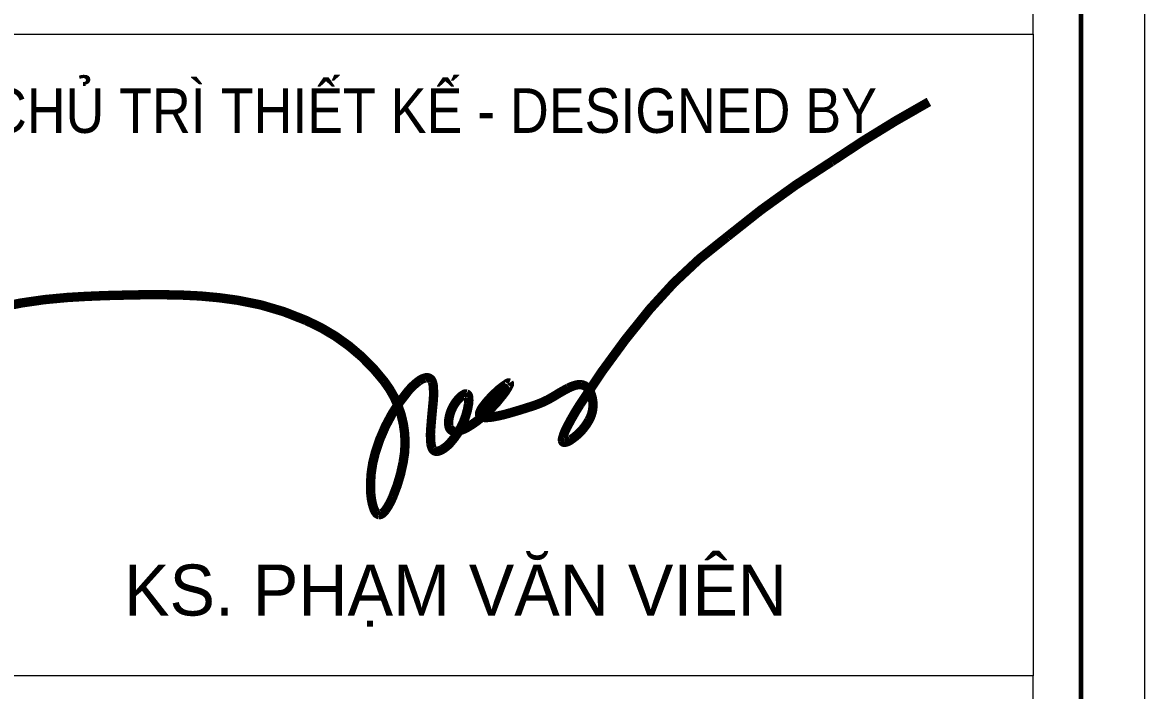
# Model space of a CAD drawing. Header units: millimetres. Extents: x 142758 to 365363, y -504867 to -449406.
# Drawn here: x 288505 to 290441, y -472619 to -471466 of the extents above; entities that cross this region are included whole.
import ezdxf
from ezdxf.enums import TextEntityAlignment as Align

# ---------------------------------------------------------------- set-up
doc = ezdxf.new("R2010")
doc.units = ezdxf.units.MM
doc.header["$LTSCALE"] = 20
doc.header["$MEASUREMENT"] = 0
doc.layers.get('Defpoints').update_dxf_attribs({"color": 1})
doc.layers.add('Khungten_LCDI', color=7, linetype='Continuous')
for name, color, linetype, lineweight in [('LC ISO', 153, 'Continuous', 13), ('LC Net thay', 7, 'Continuous', 25), ('LC Text1', 3, 'Continuous', 20)]:
    doc.layers.add(name, color=color, linetype=linetype, lineweight=lineweight)
doc.styles.add('Khungten', font='VHAVAN.TTF', dxfattribs={"width": 0.9, "height": 5000})
doc.styles.add('Title', font='VHBLACK.TTF', dxfattribs={"width": 0.8})
doc.styles.add('VNAVANTH', font='VHAVANB.TTF', dxfattribs={"width": 0.6})

# ---------------------------------------------------------------- blocks, each defined once
blk = doc.blocks.new('lcdi fix')
at = {"layer": 'Defpoints', "lineweight": 0}
blk.add_lwpolyline([(-1200, -14850), (-1200, 14850), (40800, 14850), (40800, -14850)], close=True, dxfattribs=at)
at = {"layer": 'Khungten_LCDI', "color": 5, "lineweight": 25}
blk.add_line((40600, -14650), (40600, 14650), dxfattribs=at)
at = {"layer": 'Khungten_LCDI', "color": 5, "lineweight": 60}
blk.add_lwpolyline([(0, -14650), (0, 14650), (40600, 14650), (40600, -14650)], close=True, dxfattribs=at)
at = {"layer": 'Khungten_LCDI', "color": 9, "lineweight": 15}
for points in [[(36750, -1521.9), (40450, -1521.9), (40450, 446.3), (36750, 446.3)], [(36750, -1521.9), (40450, -1521.9), (40450, -3535.5), (36750, -3535.5)], [(36750, -1521.9), (40450, -1521.9), (40450, -3535.5), (36750, -3535.5)], [(36750, -5526.4), (40450, -5526.4), (40450, -3535.5), (36750, -3535.5)]]:
    blk.add_lwpolyline(points, close=True, dxfattribs=at)
at = {"layer": 'LC ISO', "const_width": 29.4}
blk.add_lwpolyline([(37202.6, -2379.7, -0.038343), (37420.5, -2348, -0.012299), (37598.3, -2340.7, -0.014061), (37777.6, -2340.5, -0.032435), (37955.1, -2356.9, -0.065887), (38168.6, -2420, -0.127402), (38413.9, -2611.1, -0.217203), (38473.5, -2864.9, -0.056046), (38440.9, -2973.8, -0.054981), (38418.7, -3014.6, -0.074917), (38407.7, -3026, -0.192631), (38397.5, -3029.3, -0.190426), (38388.5, -3023.5, -0.079856), (38381.1, -3009.7, -0.067464), (38372, -2963.5, -0.089823), (38386, -2835.3, -0.10427), (38490.7, -2639.7, -0.05658), (38522.4, -2610.4, -0.102761), (38542.6, -2600.5, -0.411767), (38564.8, -2612.2, -0.072182), (38568.3, -2628, -0.042063), (38567.7, -2675.3, 0.006515), (38560.1, -2760.3, 0.050846), (38560.7, -2807, 0.084642), (38565.4, -2822.4, 0.316888), (38580.1, -2830.7, 0.10557), (38595, -2825.6, 0.079173), (38621.3, -2804, 0.148897), (38678.8, -2681.5, 0.074472), (38678.9, -2660.4, 0.295229), (38672.3, -2650.6, 0.15701), (38666.2, -2651.4, 0.097298), (38649.9, -2663.5, 0.165018), (38616.5, -2732.8, 0.085117), (38617.4, -2752.2, 0.384735), (38637.5, -2768.1, 0.083003), (38654.7, -2764.8, 0.044183), (38675.2, -2755.4, 0.048448), (38721.7, -2722.2, 0.055197), (38787.7, -2651.8, 0.06223), (38805.8, -2622.9, 0.356145), (38806.3, -2616.8, 0.296448), (38800, -2618.1, 0.057996), (38762.4, -2647.9, 0.048541), (38723, -2692, 0.086608), (38713.9, -2709.9, 0.314867), (38716.8, -2720.7, 0.149234), (38730.8, -2724.6, 0.047589), (38752.9, -2723.2, 0.030742), (38810.2, -2709.9, 0.010919), (38887.9, -2685.8, 0.058476), (38947, -2657.8, -0.021304), (38991.3, -2632.3, -0.046344), (39012.9, -2623.8, -0.096698), (39032.5, -2621.8, -0.153723), (39048.9, -2629.1, -0.103714), (39061.2, -2645.9, -0.235546), (39056.8, -2732.7, -0.124446), (39000, -2794.2, -0.115248), (38981.2, -2802.6, -0.439421), (38973.6, -2797.7, -0.101123), (38974.3, -2787.8, -0.053735), (38987.4, -2755.2, -0.025453), (39028.9, -2683.3, -0.033469), (39248, -2384.2, -0.059013), (39490.8, -2157.2, -0.0344), (39817.5, -1922.3, -0.023249), (40123.3, -1734.4)], format="xyb", dxfattribs=at)
at = {"color": 7, "style": 'Khungten', "width": 0.9}
blk.add_text('chñ tr× thiÕt kÕ - designed by', height=140, dxfattribs=at).set_placement((38565.6, -1831.8), align=Align.CENTER)
blk.add_text('chñ tr× thiÕt kÕ - designed by', height=140, dxfattribs=at).set_placement((38565.6, -1831.8), align=Align.CENTER)
at = {"color": 7, "style": 'VNAVANTH'}
blk.add_text('ks. ph¹m v¨n viªn', height=160, dxfattribs=at).set_placement((38637.9, -3345.9), align=Align.CENTER)
at = {"color": 7, "style": 'Khungten', "width": 0.8}
for tag, p in [('REVISION', (39498.8, -10746.3)), ('NGAYHT', (39546.1, -11609.4))]:
    blk.add_attdef(tag, text='', height=200, dxfattribs=at).set_placement(p, align=Align.CENTER)
at = {"layer": 'LC Text1', "style": 'Title', "width": 1.485915}
for tag, p, p2 in [('TENBANVE1', (36912.7, -8885.8), (40339.1, -8885.8)), ('TENBANVE2', (36912.7, -9562.5), (40339.1, -9562.5))]:
    blk.add_attdef(tag, text='', height=250, dxfattribs=at).set_placement(p, p2, align=Align.FIT)
at = {"layer": 'LC Text1', "style": 'Title', "width": 0.7}
blk.add_attdef('SOBANVE', text='', height=250, dxfattribs=at).set_placement((39562, -13896.2), align=Align.CENTER)

msp = doc.modelspace()

# ---------------------------------------------------------------- block references
at = {"layer": 'LC Net thay', "xscale": 0.55, "yscale": 0.55, "zscale": 0.55}
msp.add_blockref('lcdi fix', (268001.3, -470649.3), dxfattribs=at)

doc.saveas('drawing.dxf')
